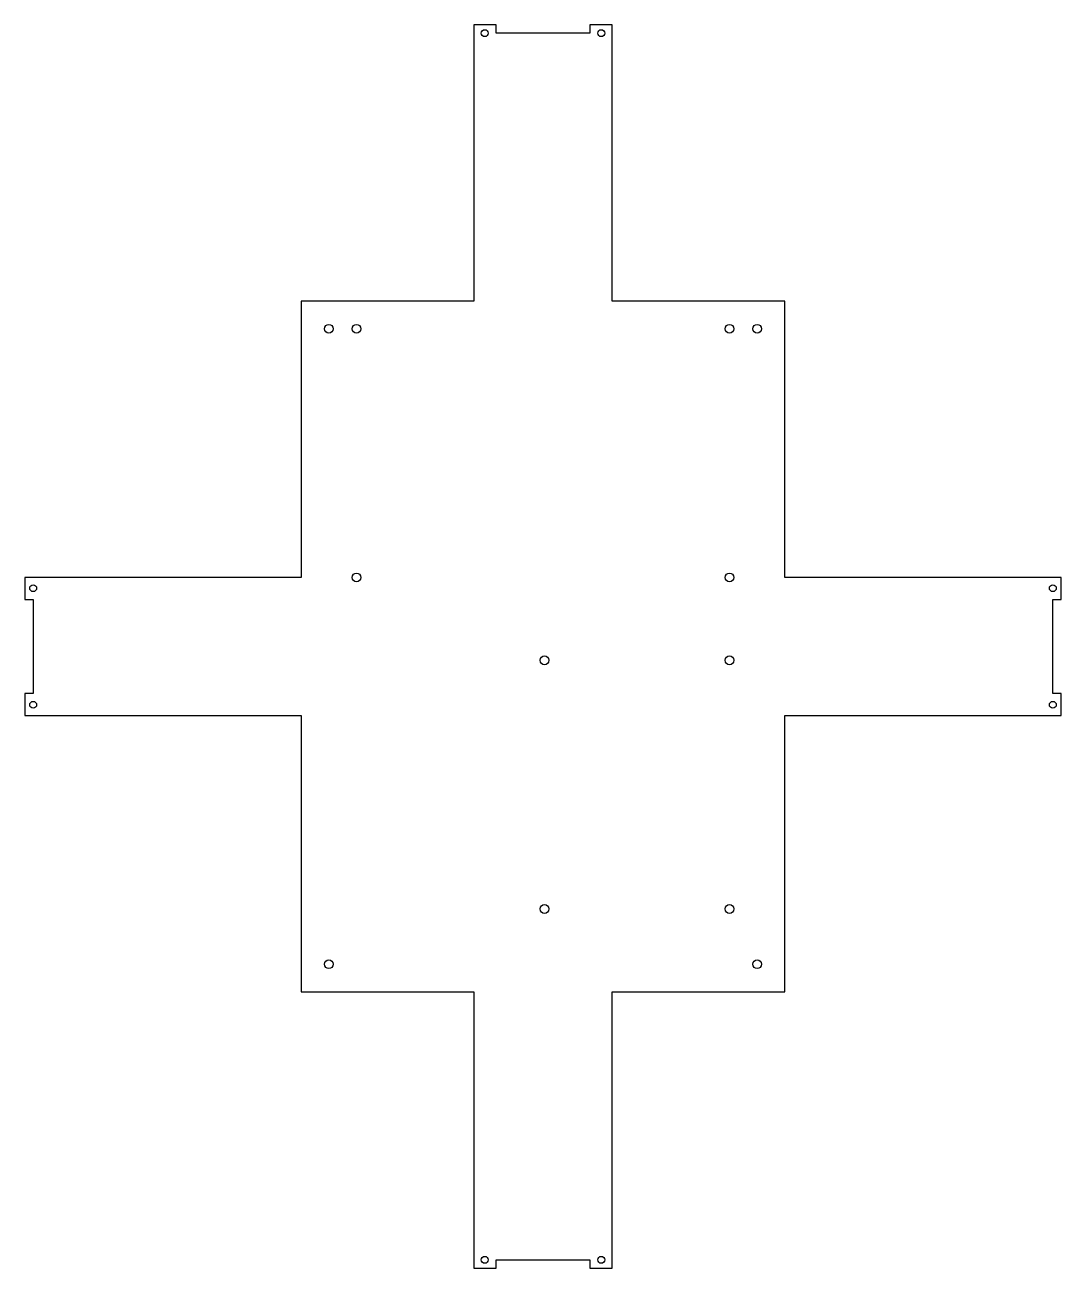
# Model space of a CAD drawing. Header units: millimetres. Extents: x -188 to 188, y -225 to 225.
import ezdxf

# ---------------------------------------------------------------- set-up
doc = ezdxf.new("R2010")
doc.units = ezdxf.units.MM

msp = doc.modelspace()

# ---------------------------------------------------------------- linework, layer by layer
at = {"color": 7, "linetype": 'Continuous', "lineweight": 25}
for p, q in [((-17, 225), (-25, 225)), ((-25, 225), (-25, 125)), ((-17, 222), (-17, 225)), ((25, 225), (17, 225)), ((17, 225), (17, 222)), ((25, 125), (25, 225)), ((17, 222), (-17, 222)), ((-25, 125), (-87.5, 125)), ((-87.5, 125), (-87.5, 25)), ((87.5, 125), (25, 125)), ((87.5, 25), (87.5, 125)), ((-87.5, 25), (-187.5, 25)), ((-187.5, 25), (-187.5, 17)), ((187.5, 25), (87.5, 25)), ((187.5, 17), (187.5, 25)), ((-187.5, 17), (-184.5, 17)), ((-184.5, 17), (-184.5, -17)), ((184.5, -17), (184.5, 17)), ((184.5, 17), (187.5, 17)), ((-184.5, -17), (-187.5, -17)), ((-187.5, -17), (-187.5, -25)), ((187.5, -17), (184.5, -17)), ((187.5, -25), (187.5, -17)), ((-187.5, -25), (-87.5, -25)), ((-87.5, -25), (-87.5, -125)), ((87.5, -125), (87.5, -25)), ((87.5, -25), (187.5, -25)), ((-87.5, -125), (-25, -125)), ((-25, -125), (-25, -225)), ((25, -225), (25, -125)), ((25, -125), (87.5, -125)), ((-25, -225), (-17, -225)), ((-17, -225), (-17, -222)), ((-17, -222), (17, -222)), ((17, -222), (17, -225)), ((17, -225), (25, -225))]:
    msp.add_line(p, q, dxfattribs=at)
for centre, radius in [((-21.1, 222), 1.25), ((21.1, 222), 1.25), ((-77.5, 115), 1.6), ((-67.5, 115), 1.6), ((67.5, 115), 1.6), ((77.5, 115), 1.6), ((-67.5, 25), 1.6), ((67.5, 25), 1.6), ((-184.5, 21.1), 1.25), ((184.5, 21.1), 1.25), ((0.53, -5), 1.6), ((67.5, -5), 1.6), ((-184.5, -21.1), 1.25), ((184.5, -21.1), 1.25), ((0.53, -95), 1.6), ((67.5, -95), 1.6), ((-77.5, -115), 1.6), ((77.5, -115), 1.6), ((-21.1, -222), 1.25), ((21.1, -222), 1.25)]:
    msp.add_circle(centre, radius, dxfattribs=at)

doc.saveas('drawing.dxf')
